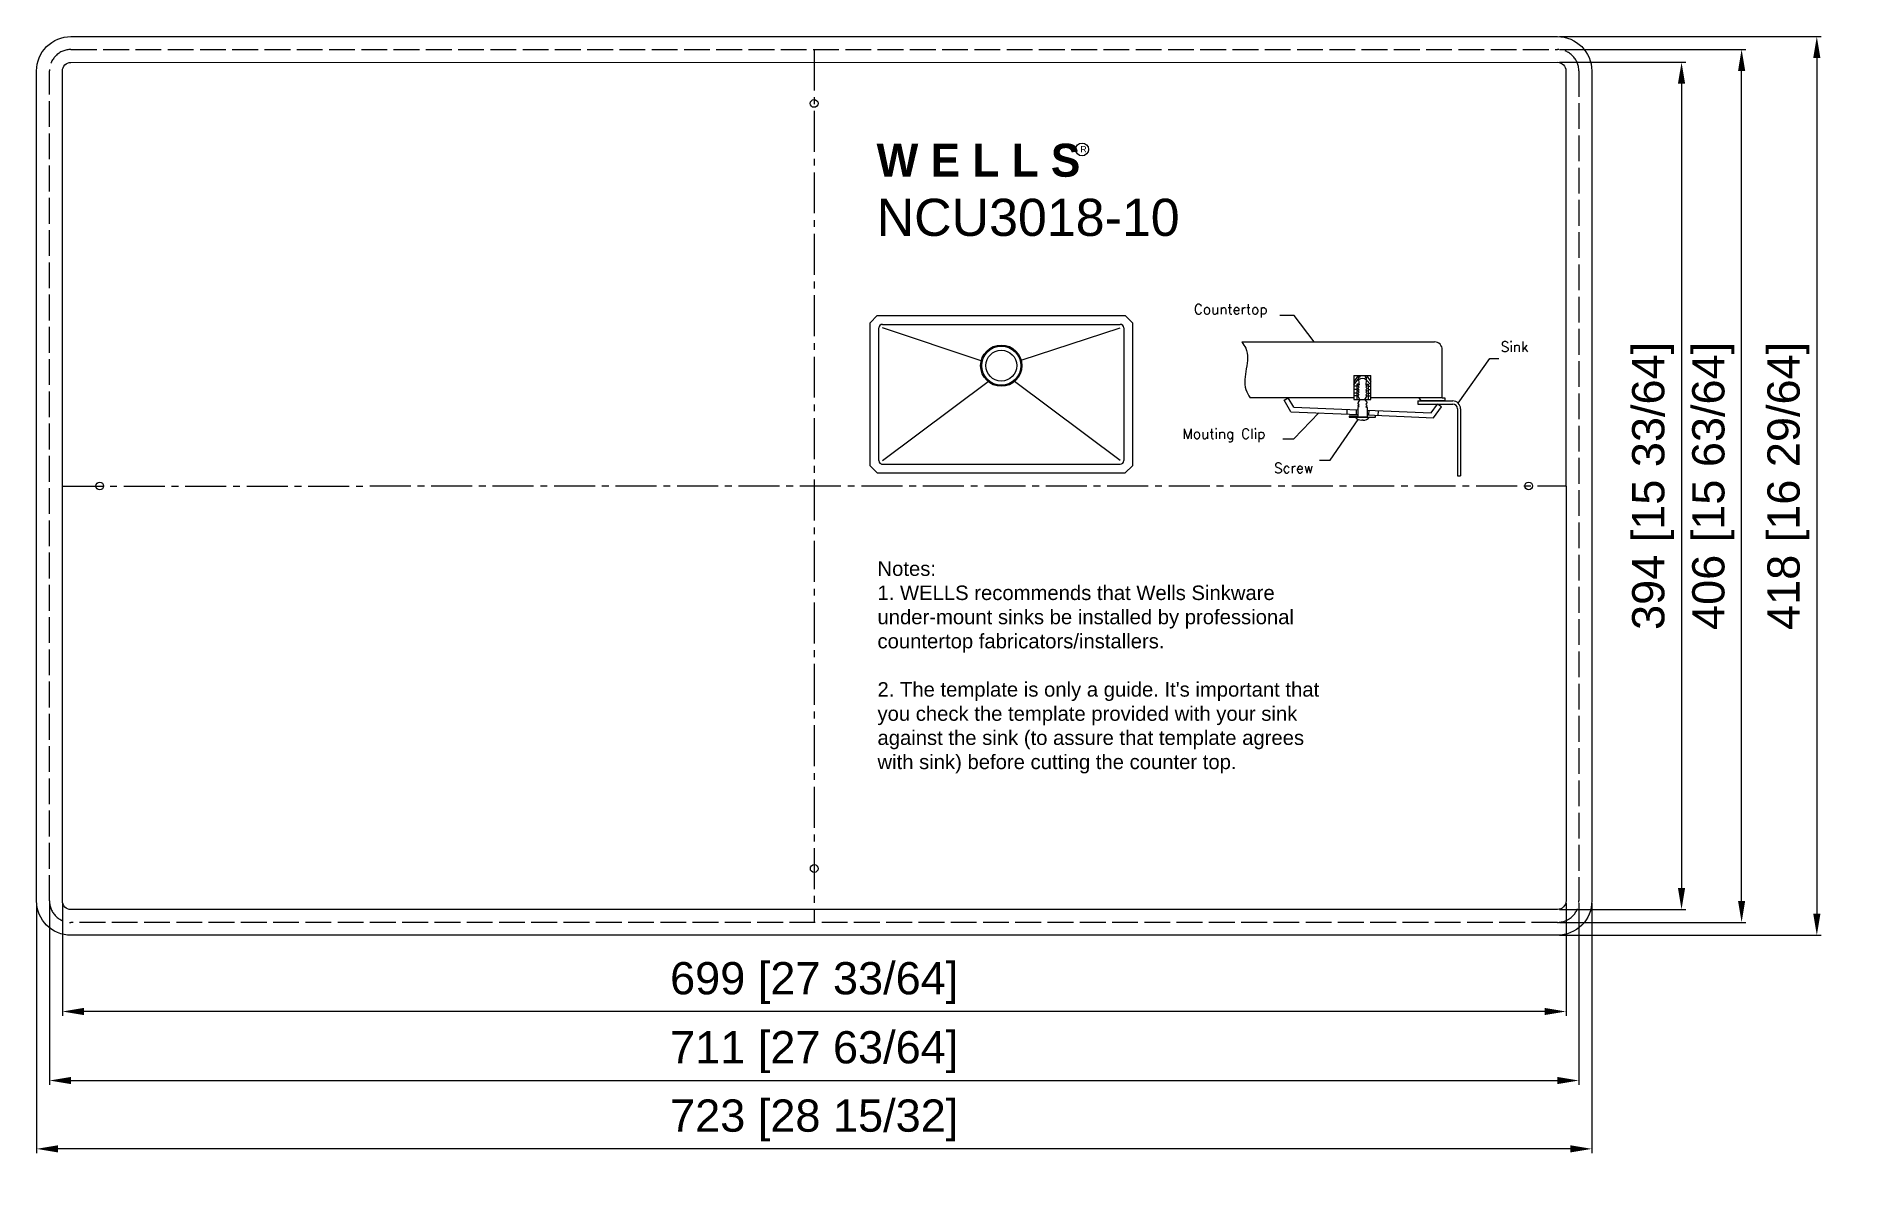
# Model space of a CAD drawing. Header units: millimetres. Extents: x 7406 to 8255, y 6049 to 6588.
import ezdxf

# ---------------------------------------------------------------- set-up
doc = ezdxf.new("R2010")
doc.units = ezdxf.units.MM
doc.linetypes.add('ACAD_ISO02W100', pattern=[15, 12, -3])
doc.linetypes.add('CENTER2', pattern=[28.575, 19.05, -3.175, 3.175, -3.175])
doc.layers.add('CONT', color=7, linetype='Continuous')
doc.layers.add('标注', color=2, linetype='Continuous')
doc.styles.add('Arial', font='arial.ttf')
doc.styles.get("Standard").update_dxf_attribs({"font": 'txt', "bigfont": 'gbcbig.shx'})
doc.styles.add('宋体', font='SimSun.ttf')
doc.dimstyles.new('7尺寸(172-200)', dxfattribs={"dimtxt": 30, "dimasz": 29, "dimexe": 1.8, "dimexo": 1, "dimgap": 3.5, "dimtad": 1, "dimdec": 1, "dimzin": 9, "dimdsep": 46, "dimtxsty": '宋体', "dimcen": 5, "dimclrd": 1, "dimclre": 1, "dimclrt": 3, "dimadec": 1, "dimazin": 0, "dimtfac": 1, "dimtdec": 1, "dimtofl": 0, "dimtmove": 0, "dimatfit": 3, "dimfxl": 1, "dimlwd": 18, "dimlwe": 18, "dimarcsym": 0})

# ---------------------------------------------------------------- blocks, each defined once
blk = doc.blocks.new('*D0')
at = {"color": 1, "lineweight": 9, "transparency": 16777216}
for p, q in [((8114.17, 6575.66), (8172.88, 6575.66)), ((8170.88, 6565.66), (8170.88, 6191.64)), ((8114.18, 6181.64), (8172.88, 6181.64))]:
    blk.add_line(p, q, dxfattribs=at)
at = {"color": 1, "transparency": 16777216}
for points in [[(8169.21, 6565.66), (8172.55, 6565.66), (8170.88, 6575.66)], [(8169.21, 6191.64), (8172.55, 6191.64), (8170.88, 6181.64)]]:
    blk.add_solid(points, dxfattribs=at)
at = {"layer": 'Defpoints', "color": 0, "transparency": 16777216}
for p in [(8113.17, 6575.66), (8113.18, 6181.64), (8170.88, 6181.64)]:
    blk.add_point(p, dxfattribs=at)
at = {"color": 3, "lineweight": 9, "transparency": 16777216, "insert": (8157.67, 6378.65), "char_height": 15, "attachment_point": 5, "rotation": 90, "style": 'Arial'}
blk.add_mtext('394 [15 33/64]', dxfattribs=at)
blk = doc.blocks.new('*D1')
at = {"color": 1, "lineweight": 9, "transparency": 16777216}
for p, q in [((8114.17, 6581.66), (8200.81, 6581.66)), ((8198.81, 6185.64), (8198.81, 6571.66)), ((8114.18, 6175.64), (8200.81, 6175.64))]:
    blk.add_line(p, q, dxfattribs=at)
at = {"color": 1, "transparency": 16777216}
for points in [[(8197.15, 6571.66), (8200.48, 6571.66), (8198.81, 6581.66)], [(8197.15, 6185.64), (8200.48, 6185.64), (8198.81, 6175.64)]]:
    blk.add_solid(points, dxfattribs=at)
at = {"layer": 'Defpoints', "color": 0, "transparency": 16777216}
for p in [(8113.17, 6581.66), (8198.81, 6581.66), (8113.18, 6175.64)]:
    blk.add_point(p, dxfattribs=at)
at = {"color": 3, "lineweight": 9, "transparency": 16777216, "insert": (8185.6, 6378.65), "char_height": 15, "attachment_point": 5, "rotation": 90, "style": 'Arial'}
blk.add_mtext('406 [15 63/64]', dxfattribs=at)
blk = doc.blocks.new('*D2')
at = {"color": 1, "lineweight": 9, "transparency": 16777216}
for p, q in [((8114.17, 6587.66), (8235.77, 6587.66)), ((8233.77, 6577.66), (8233.77, 6179.64)), ((8114.18, 6169.64), (8235.77, 6169.64))]:
    blk.add_line(p, q, dxfattribs=at)
at = {"color": 1, "transparency": 16777216}
for points in [[(8232.1, 6577.66), (8235.44, 6577.66), (8233.77, 6587.66)], [(8232.1, 6179.64), (8235.44, 6179.64), (8233.77, 6169.64)]]:
    blk.add_solid(points, dxfattribs=at)
at = {"layer": 'Defpoints', "color": 0, "transparency": 16777216}
for p in [(8113.17, 6587.66), (8113.18, 6169.64), (8233.77, 6169.64)]:
    blk.add_point(p, dxfattribs=at)
at = {"color": 3, "lineweight": 9, "transparency": 16777216, "insert": (8220.56, 6378.65), "char_height": 15, "attachment_point": 5, "rotation": 90, "style": 'Arial'}
blk.add_mtext('418 [16 29/64]', dxfattribs=at)
blk = doc.blocks.new('*D3')
at = {"color": 1, "lineweight": 9, "transparency": 16777216}
for p, q in [((7418.18, 6184.62), (7418.18, 6132.2)), ((8117.18, 6184.64), (8117.18, 6132.2)), ((8107.18, 6134.2), (7428.18, 6134.2))]:
    blk.add_line(p, q, dxfattribs=at)
at = {"color": 1, "transparency": 16777216}
for points in [[(7428.18, 6135.86), (7428.18, 6132.53), (7418.18, 6134.2)], [(8107.18, 6135.86), (8107.18, 6132.53), (8117.18, 6134.2)]]:
    blk.add_solid(points, dxfattribs=at)
at = {"layer": 'Defpoints', "color": 0, "transparency": 16777216}
for p in [(7418.18, 6185.62), (8117.18, 6185.64), (7418.18, 6134.2)]:
    blk.add_point(p, dxfattribs=at)
at = {"color": 3, "lineweight": 9, "transparency": 16777216, "insert": (7767.68, 6147.41), "char_height": 15, "attachment_point": 5, "style": 'Arial'}
blk.add_mtext('699 [27 33/64]', dxfattribs=at)
blk = doc.blocks.new('*D4')
at = {"color": 1, "lineweight": 9, "transparency": 16777216}
for p, q in [((7412.18, 6184.62), (7412.18, 6100.08)), ((8123.18, 6184.64), (8123.18, 6100.08)), ((7422.18, 6102.08), (8113.18, 6102.08))]:
    blk.add_line(p, q, dxfattribs=at)
at = {"color": 1, "transparency": 16777216}
for points in [[(7422.18, 6103.75), (7422.18, 6100.42), (7412.18, 6102.08)], [(8113.18, 6103.75), (8113.18, 6100.42), (8123.18, 6102.08)]]:
    blk.add_solid(points, dxfattribs=at)
at = {"layer": 'Defpoints', "color": 0, "transparency": 16777216}
for p in [(7412.18, 6185.62), (8123.18, 6185.64), (8123.18, 6102.08)]:
    blk.add_point(p, dxfattribs=at)
at = {"color": 3, "lineweight": 9, "transparency": 16777216, "insert": (7767.68, 6115.29), "char_height": 15, "attachment_point": 5, "style": 'Arial'}
blk.add_mtext('711 [27 63/64]', dxfattribs=at)
blk = doc.blocks.new('*D5')
at = {"color": 1, "lineweight": 9, "transparency": 16777216}
for p, q in [((7406.18, 6184.62), (7406.18, 6068.3)), ((8129.18, 6184.64), (8129.18, 6068.3)), ((8119.18, 6070.3), (7416.18, 6070.3))]:
    blk.add_line(p, q, dxfattribs=at)
at = {"color": 1, "transparency": 16777216}
for points in [[(7416.18, 6071.97), (7416.18, 6068.64), (7406.18, 6070.3)], [(8119.18, 6071.97), (8119.18, 6068.64), (8129.18, 6070.3)]]:
    blk.add_solid(points, dxfattribs=at)
at = {"layer": 'Defpoints', "color": 0, "transparency": 16777216}
for p in [(7406.18, 6185.62), (8129.18, 6185.64), (7406.18, 6070.3)]:
    blk.add_point(p, dxfattribs=at)
at = {"color": 3, "lineweight": 9, "transparency": 16777216, "insert": (7767.68, 6083.51), "char_height": 15, "attachment_point": 5, "style": 'Arial'}
blk.add_mtext('723 [28 15/32]', dxfattribs=at)
blk = doc.blocks.new('A$C60C679B4')
at = {"lineweight": 9}
for p, q in [((-10.15, 4.22), (-8.67, 5.1)), ((12.88, 0.85), (12.81, -0.87)), ((16.32, 0.71), (16.25, -1.01)), ((20.9, 0.52), (20.83, -1.2)), ((24.34, 0.37), (24.27, -1.35)), ((47.57, 1.8), (46.18, 2.8)), ((18.58, -2.87), (18.34, -3.14)), ((18.58, -2.87), (18.76, -3.14))]:
    blk.add_line(p, q, dxfattribs=at)
at = {"layer": 'CONT', "lineweight": 9}
for p, q in [((-6.48, 35.27), (-11.77, 35.27)), ((0.89, 25.59), (-6.48, 35.27)), ((-25.71, 25.59), (45.02, 25.59)), ((47.88, 5.11), (47.88, 22.73)), ((53.75, 3.13), (65.28, 19.56)), ((65.28, 19.56), (68.67, 19.56)), ((15.43, 13.32), (21.72, 13.32)), ((17.04, 13.32), (15.43, 10.95)), ((15.43, 13.32), (15.43, 4.51)), ((15.43, 9.81), (17.18, 12.03)), ((16.49, 9.43), (15.43, 9.43)), ((16.49, 8.2), (15.43, 8.2)), ((16.49, 6.77), (15.43, 6.77)), ((17.32, 10.1), (16.49, 10.09)), ((16.49, 10.09), (16.49, 4.51)), ((17.34, 9.92), (16.86, 9.46)), ((17.34, 9), (16.86, 9.46)), ((17.34, 9), (16.86, 8.54)), ((17.34, 8.08), (16.86, 8.54)), ((17.34, 8.08), (16.86, 7.62)), ((17.34, 7.16), (16.86, 7.62)), ((17.34, 7.16), (16.86, 6.69)), ((17.6, 12.7), (17.19, 12.7)), ((17.6, 13.32), (17.6, 12.7)), ((19.55, 13.32), (19.55, 12.7)), ((19.55, 12.7), (19.96, 12.7)), ((19.81, 9.92), (20.29, 9.46)), ((19.81, 9), (20.29, 9.46)), ((19.81, 9), (20.29, 8.54)), ((19.81, 8.08), (20.29, 8.54)), ((19.81, 8.08), (20.29, 7.62)), ((19.81, 7.16), (20.29, 7.62)), ((19.81, 7.16), (20.29, 6.69)), ((19.83, 10.1), (20.66, 10.09)), ((21.72, 9.81), (19.96, 11.69)), ((20.11, 13.32), (21.72, 10.95)), ((20.66, 10.09), (20.66, 4.51)), ((20.66, 9.43), (21.72, 9.43)), ((20.66, 8.2), (21.72, 8.2)), ((20.66, 6.77), (21.72, 6.77)), ((21.72, 4.51), (21.72, 13.32)), ((15.45, 5.11), (-22.6, 5.11)), ((-7.63, -0.01), (-10.15, 4.22)), ((-6.63, 1.67), (-8.67, 5.1)), ((-6.63, 1.67), (16.85, 0.69)), ((16.49, 5.78), (15.43, 5.78)), ((15.43, 4.51), (21.72, 4.51)), ((17.33, 6.24), (16.85, 5.78)), ((17.68, 4.51), (16.85, 5.78)), ((17.68, 4.51), (16.85, 3.24)), ((17.33, 2.78), (16.85, 3.24)), ((17.34, 1.86), (16.85, 1.52)), ((16.85, 1.52), (16.85, -1.88)), ((17.34, 6.23), (16.86, 6.69)), ((17.34, 2.79), (16.86, 2.33)), ((17.34, 1.86), (16.86, 2.33)), ((19.47, 4.51), (20.3, 5.78)), ((19.47, 4.51), (20.3, 3.24)), ((19.81, 6.23), (20.29, 6.69)), ((19.81, 2.79), (20.29, 2.33)), ((19.81, 1.86), (20.29, 2.33)), ((19.81, 1.86), (20.31, 1.52)), ((19.82, 6.24), (20.3, 5.78)), ((19.82, 2.78), (20.3, 3.24)), ((20.31, 1.52), (20.31, -1.88)), ((20.31, 0.54), (43.85, -0.45)), ((20.66, 5.78), (21.72, 5.78)), ((47.88, 5.11), (21.72, 5.11)), ((38.94, 3.97), (51.72, 3.97)), ((38.94, 3.97), (38.94, 2.82)), ((38.94, 2.82), (51.72, 2.82)), ((40.18, 3.97), (39.39, 5.11)), ((48.79, 3.97), (40.18, 3.97)), ((43.85, -0.45), (46.18, 2.8)), ((44.71, -2.21), (47.57, 1.8)), ((47.88, 5.11), (48.79, 5.11)), ((48.79, 5.11), (48.79, 3.97)), ((53.45, 1.1), (53.45, -23.53)), ((54.59, 1.1), (54.59, -23.53)), ((-7.63, -0.01), (16.85, -1.04)), ((-6.62, -10.01), (2.62, -0.44)), ((6.81, -17.79), (17.03, -2.82)), ((16.85, -1.63), (13.71, -1.63)), ((13.71, -1.63), (13.71, -2.04)), ((13.71, -2.04), (23.41, -2.04)), ((16.85, -1.88), (20.31, -1.88)), ((20.31, -1.18), (44.71, -2.21)), ((23.41, -2.04), (23.44, -1.31)), ((-10.6, -10.01), (-6.62, -10.01)), ((2.82, -17.79), (6.81, -17.79)), ((53.45, -23.53), (54.59, -23.53))]:
    blk.add_line(p, q, dxfattribs=at)
for centre, radius, start, end in [((45.02, 22.73), 2.87, 0, 90), ((18.58, 10), 2.19, 50.67704, 129.32296), ((51.72, 1.1), 2.87, 0, 90), ((51.72, 1.1), 1.72, 0, 90), ((18.56, 0.54), 3.69, 224.46619, 266.57414), ((18.56, 0.54), 3.69, 273.04388, 315.53381)]:
    blk.add_arc(centre, radius, start, end, dxfattribs=at)
for points, knots in [([(-25.71, 25.59), (-25.16, 24.84), (-21.54, 19.93), (-26.55, 11.45), (-23.22, 6.09), (-22.6, 5.11)], [0, 0, 0, 0, 2.746601, 17.90287, 21.301373, 21.301373, 21.301373, 21.301373]), ([(17.19, 12.7), (17.18, 12.12), (17.17, 11.19), (17.3, 10.27), (17.34, 9.92)], [0.304732, 0.304732, 0.304732, 0.304732, 3.312565, 5.150382, 5.150382, 5.150382, 5.150382]), ([(19.96, 12.7), (19.97, 12.12), (19.98, 11.19), (19.86, 10.27), (19.81, 9.92)], [0.304732, 0.304732, 0.304732, 0.304732, 3.312565, 5.150382, 5.150382, 5.150382, 5.150382])]:
    blk.add_open_spline(points, degree=3, knots=knots, dxfattribs=at)
at = {"layer": 'CONT', "lineweight": 9, "char_height": 3.6883, "attachment_point": 1}
for s, width, insert in [('{\\Fsimplex|c0;Countertop}', 14.8643, (-43.25, 39.46)), ('{\\Fsimplex|c0;Sink}', 106.6255, (69.32, 25.71)), ('{\\Fsimplex|c0;Mouting Clip}', 106.6255, (-47.39, -6.23)), ('{\\Fsimplex|c0;Screw}', 106.6255, (-13.83, -18.82))]:
    blk.add_mtext_dynamic_manual_height_columns(s, width=width, gutter_width=1, heights=[0], dxfattribs=dict(at, insert=insert))

msp = doc.modelspace()

# ---------------------------------------------------------------- linework, layer by layer
at = {"color": 4, "linetype": 'CENTER2', "lineweight": 9}
for p, q in [((7767.68, 6581.63), (7767.67, 6175.67)), ((7418.17, 6378.6), (8117.17, 6378.63))]:
    msp.add_line(p, q, dxfattribs=at)
at = {"lineweight": 9}
for p, q in [((7797.03, 6457.85), (7793.7, 6454.52)), ((7797.03, 6457.85), (7912.3, 6457.85)), ((7912.3, 6457.85), (7915.62, 6454.52)), ((7793.7, 6388.05), (7793.7, 6454.52)), ((7797.77, 6390.39), (7797.77, 6452.18)), ((7799.37, 6453.78), (7909.96, 6453.78)), ((7845.32, 6436.77), (7799.37, 6452.18)), ((7863.93, 6437.08), (7909.96, 6452.18)), ((7911.56, 6452.18), (7911.56, 6390.39)), ((7915.62, 6454.52), (7915.62, 6388.05)), ((7799.37, 6390.39), (7848.51, 6427.22)), ((7909.96, 6390.39), (7860.82, 6427.22)), ((7797.03, 6384.73), (7793.7, 6388.05)), ((7799.04, 6388.79), (7909.96, 6388.79)), ((7912.3, 6384.73), (7915.62, 6388.05)), ((7797.03, 6384.73), (7912.3, 6384.73))]:
    msp.add_line(p, q, dxfattribs=at)
at = {"linetype": 'ACAD_ISO02W100', "lineweight": 9}
msp.add_lwpolyline([(7422.17, 6581.64), (8113.17, 6581.66, -0.414207), (8123.17, 6571.66), (8123.18, 6185.64, -0.41422), (8113.18, 6175.64), (7422.18, 6175.62, -0.414207), (7412.18, 6185.62), (7412.17, 6571.65, -0.41422)], format="xyb", close=True, dxfattribs=at)
at = {"lineweight": 9}
for centre, radius in [((7767.66, 6556.54), 1.8), ((7892.22, 6535.14), 2.98), ((7854.66, 6434.58), 9.6), ((7854.66, 6434.58), 9.12), ((7854.66, 6434.58), 7.2), ((7435.56, 6378.58), 1.8), ((8099.8, 6378.64), 1.8), ((7767.69, 6200.69), 1.8)]:
    msp.add_circle(centre, radius, dxfattribs=at)
for centre, start, end in [((7799.37, 6452.18), 90, 180), ((7909.96, 6452.18), 0, 90), ((7799.37, 6390.39), 180, 270), ((7909.96, 6390.39), 270, 0)]:
    msp.add_arc(centre, 1.6, start, end, dxfattribs=at)
at = {"layer": '标注', "color": 0, "lineweight": 9}
for points in [[(7422.17, 6587.64), (8113.17, 6587.66, -0.414207), (8129.17, 6571.66), (8129.18, 6185.64, -0.41422), (8113.18, 6169.64), (7422.18, 6169.62, -0.414207), (7406.18, 6185.62), (7406.17, 6571.65, -0.41422)], [(7422.17, 6575.64), (8113.17, 6575.66, -0.414207), (8117.17, 6571.66), (8117.18, 6185.64, -0.41422), (8113.18, 6181.64), (7422.18, 6181.62, -0.414207), (7418.18, 6185.62), (7418.17, 6571.64, -0.41422)]]:
    msp.add_lwpolyline(points, format="xyb", close=True, dxfattribs=at)

# ---------------------------------------------------------------- block references
at = {"lineweight": 9, "xscale": 1.2672, "yscale": 1.2672, "zscale": 1.2672}
msp.add_blockref('A$C60C679B4', (7998.98, 6413.16), dxfattribs=at)

# ---------------------------------------------------------------- texts
at = {"lineweight": 9, "attachment_point": 1}
for s, insert, char_height in [('\\A1;{\\fBahnschrift SemiBold|b0|i0|c0|p34;W E L L S\\P\\fArial CYR|b0|i0|c0|p34;\\H1.125x;NCU3018-10}', (7796.69, 6537.81), 15.36), ('\\A1;{\\fArial|b0|i0|c0|p34;R}', (7891.42, 6536.71), 2.88), ("\\A1;{\\fArial|b0|i0|c0|p34;Notes:\\P1. WELLS recommends that Wells Sinkware\\Punder-mount sinks be installed by professional\\Pcountertop fabricators/installers.\\P\\P2. The template is only a guide. It's important that\\Pyou check the template provided with your sink\\Pagainst the sink (to assure that template agrees\\Pwith sink) before cutting the counter top.}", (7797.1, 6343.54), 6.7392)]:
    msp.add_mtext_dynamic_manual_height_columns(s, width=327.0043, gutter_width=1, heights=[0], dxfattribs=dict(at, insert=insert, char_height=char_height))

# ---------------------------------------------------------------- dimensions: what is measured, and where the dimension line sits
at = {"lineweight": 9}
for base, p1, p2, picture, middle in [((8233.77, 6169.64), (8113.17, 6587.66), (8113.18, 6169.64), '*D2', (8220.56, 6378.65)), ((8198.81, 6581.66), (8113.18, 6175.64), (8113.17, 6581.66), '*D1', (8185.6, 6378.65)), ((8170.88, 6181.64), (8113.17, 6575.66), (8113.18, 6181.64), '*D0', (8157.67, 6378.65))]:
    dim = msp.add_linear_dim(base=base, p1=p1, p2=p2, angle=90, dimstyle='7尺寸(172-200)', override={"dimtxt": 15, "dimasz": 10, "dimexe": 2, "dimdec": 1, "dimtxsty": 'Arial', "dimclrd": 1, "dimclre": 1, "dimclrt": 3, "dimtdec": 1, "dimtix": 1, "dimfxl": 40, "dimlwd": 9, "dimlwe": 9, "dimarcsym": 1}, dxfattribs=at)
    dim.commit()
    dim.dimension.update_dxf_attribs({"geometry": picture, "text_midpoint": middle})
for base, p1, p2, picture, middle in [((7406.18, 6070.3), (8129.18, 6185.64), (7406.18, 6185.62), '*D5', (7767.68, 6083.51)), ((8123.18, 6102.08), (7412.18, 6185.62), (8123.18, 6185.64), '*D4', (7767.68, 6115.29)), ((7418.18, 6134.2), (8117.18, 6185.64), (7418.18, 6185.62), '*D3', (7767.68, 6147.41))]:
    dim = msp.add_linear_dim(base=base, p1=p1, p2=p2, dimstyle='7尺寸(172-200)', override={"dimtxt": 15, "dimasz": 10, "dimexe": 2, "dimdec": 1, "dimtxsty": 'Arial', "dimclrd": 1, "dimclre": 1, "dimclrt": 3, "dimtdec": 1, "dimtix": 1, "dimfxl": 40, "dimlwd": 9, "dimlwe": 9, "dimarcsym": 1}, dxfattribs=at)
    dim.commit()
    dim.dimension.update_dxf_attribs({"geometry": picture, "text_midpoint": middle})

doc.saveas('drawing.dxf')
